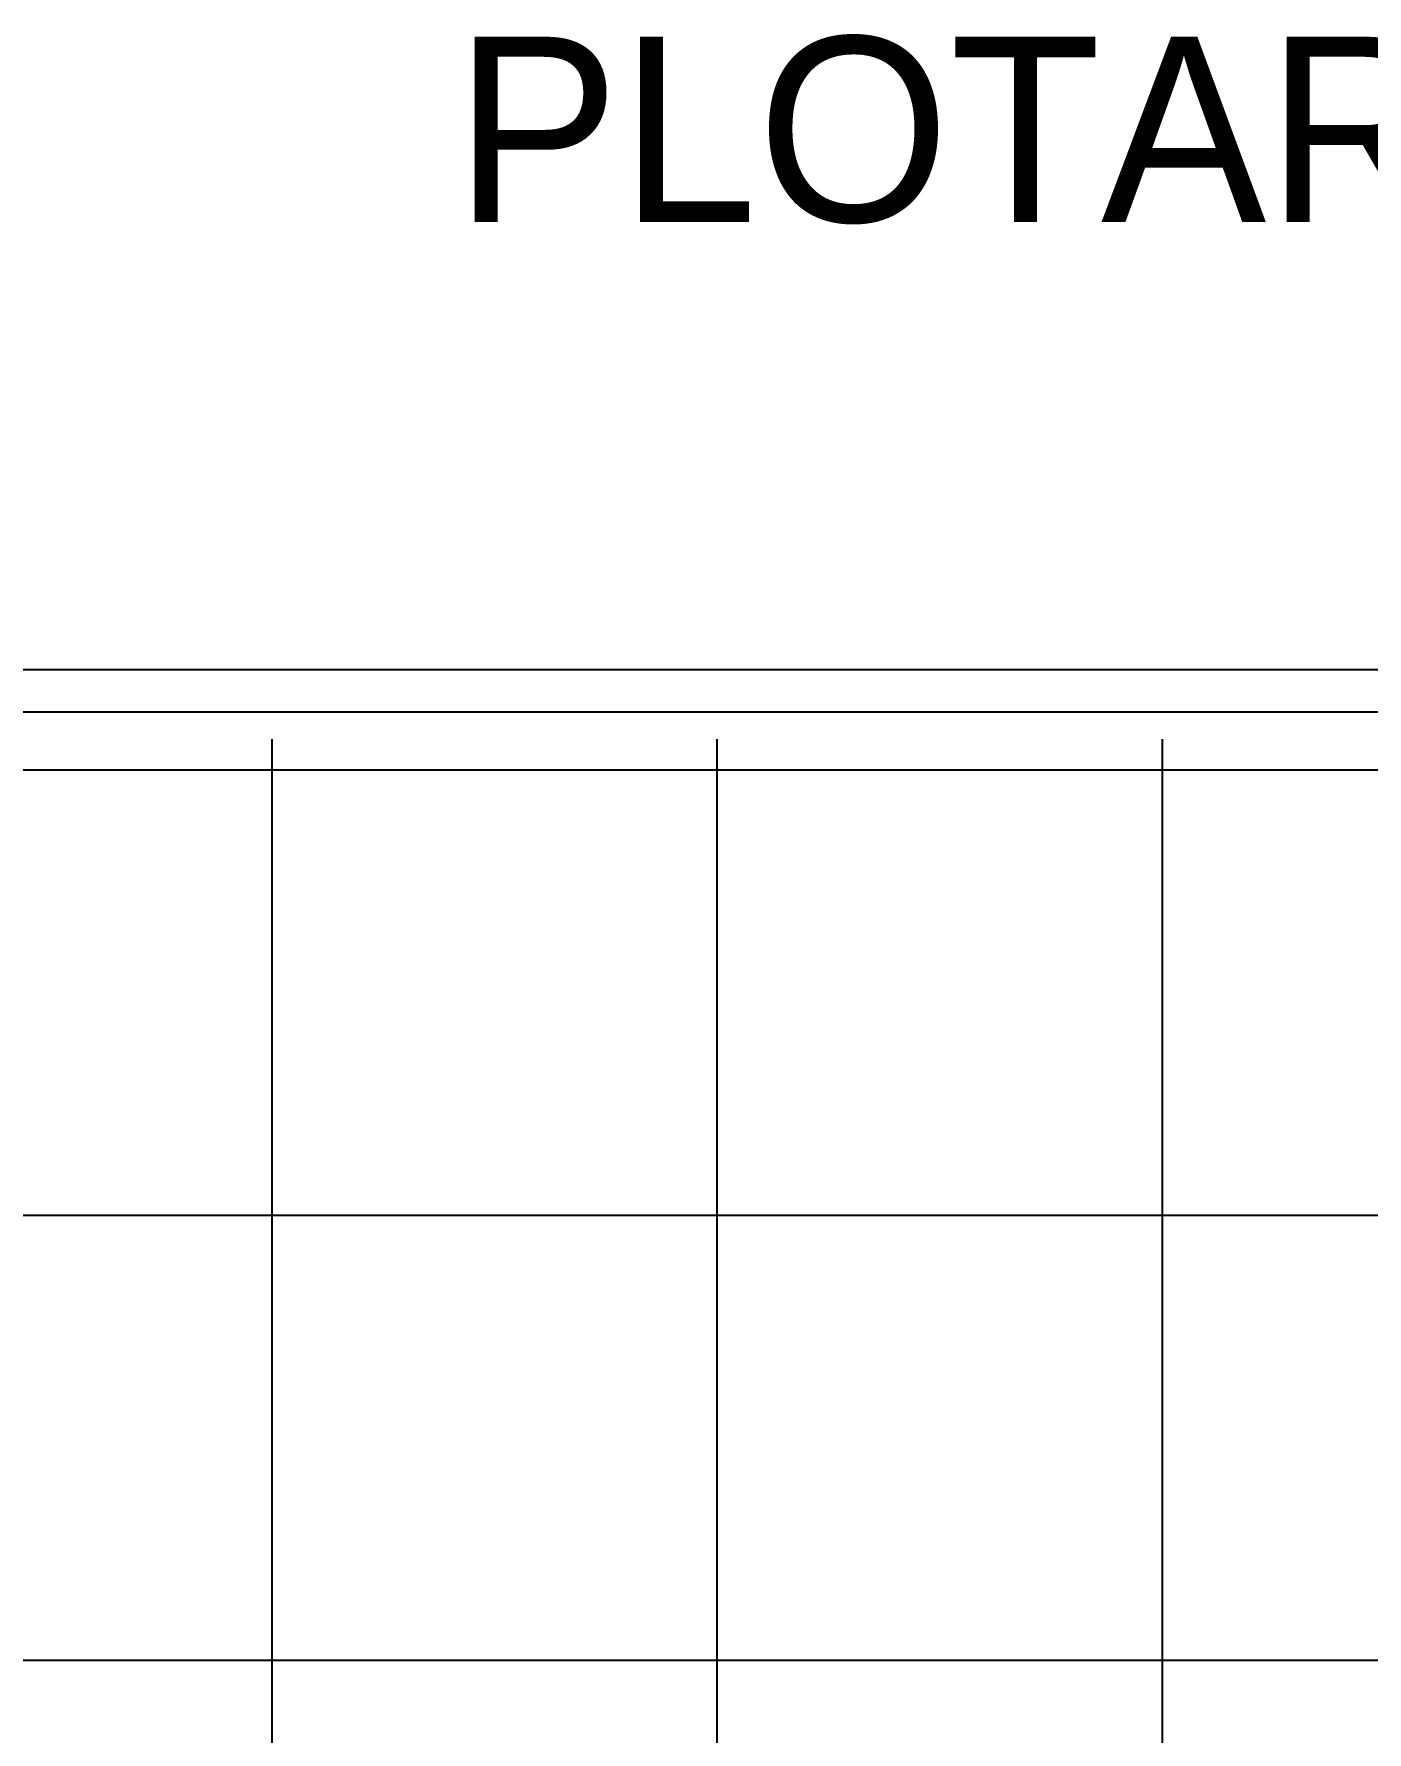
# Model space of a CAD drawing. Header units: millimetres. Extents: x 276147 to 291056, y 9594849 to 9609891.
# Drawn here: x 281212 to 281811, y 9597336 to 9598099 of the extents above; entities that cross this region are included whole.
import ezdxf
from ezdxf.enums import TextEntityAlignment as Align

# ---------------------------------------------------------------- set-up
doc = ezdxf.new("R2010")
doc.units = ezdxf.units.MM
doc.header["$LTSCALE"] = 10
for name, color, linetype in [('LINHA02', 8, 'Continuous'), ('TEXTO02', 3, 'Continuous'), ('Top_malha_coord', 8, 'Continuous')]:
    doc.layers.add(name, color=color, linetype=linetype)
doc.styles.add('STF2000', font='', dxfattribs={"height": 5})
doc.styles.get('STF2000').set_extended_font_data('VAGRundschriftD')

msp = doc.modelspace()

# ---------------------------------------------------------------- linework, layer by layer
at = {"color": 5}
msp.add_line((280663.16, 9597794.48), (282926.07, 9597794.48), dxfattribs=at)
at = {"layer": 'LINHA02'}
msp.add_line((280613.16, 9597813.58), (282945.87, 9597813.58), dxfattribs=at)
at = {"layer": 'Top_malha_coord'}
for p, q in [((281319.12, 9594947.78), (281319.12, 9597782.25)), ((281519.12, 9594947.78), (281519.12, 9597782.25)), ((281719.12, 9594947.78), (281719.12, 9597782.25)), ((280704.94, 9597768.37), (282519.12, 9597768.37)), ((280704.94, 9597568.37), (282519.12, 9597568.37)), ((280704.94, 9597368.37), (282519.12, 9597368.37))]:
    msp.add_line(p, q, dxfattribs=at)

# ---------------------------------------------------------------- texts
at = {"layer": 'TEXTO02', "style": 'STF2000'}
msp.add_text('PLOTAR EM A0', height=83.2, dxfattribs=at).set_placement((281401.02, 9598097.87), align=Align.TOP_LEFT)

doc.saveas('drawing.dxf')
